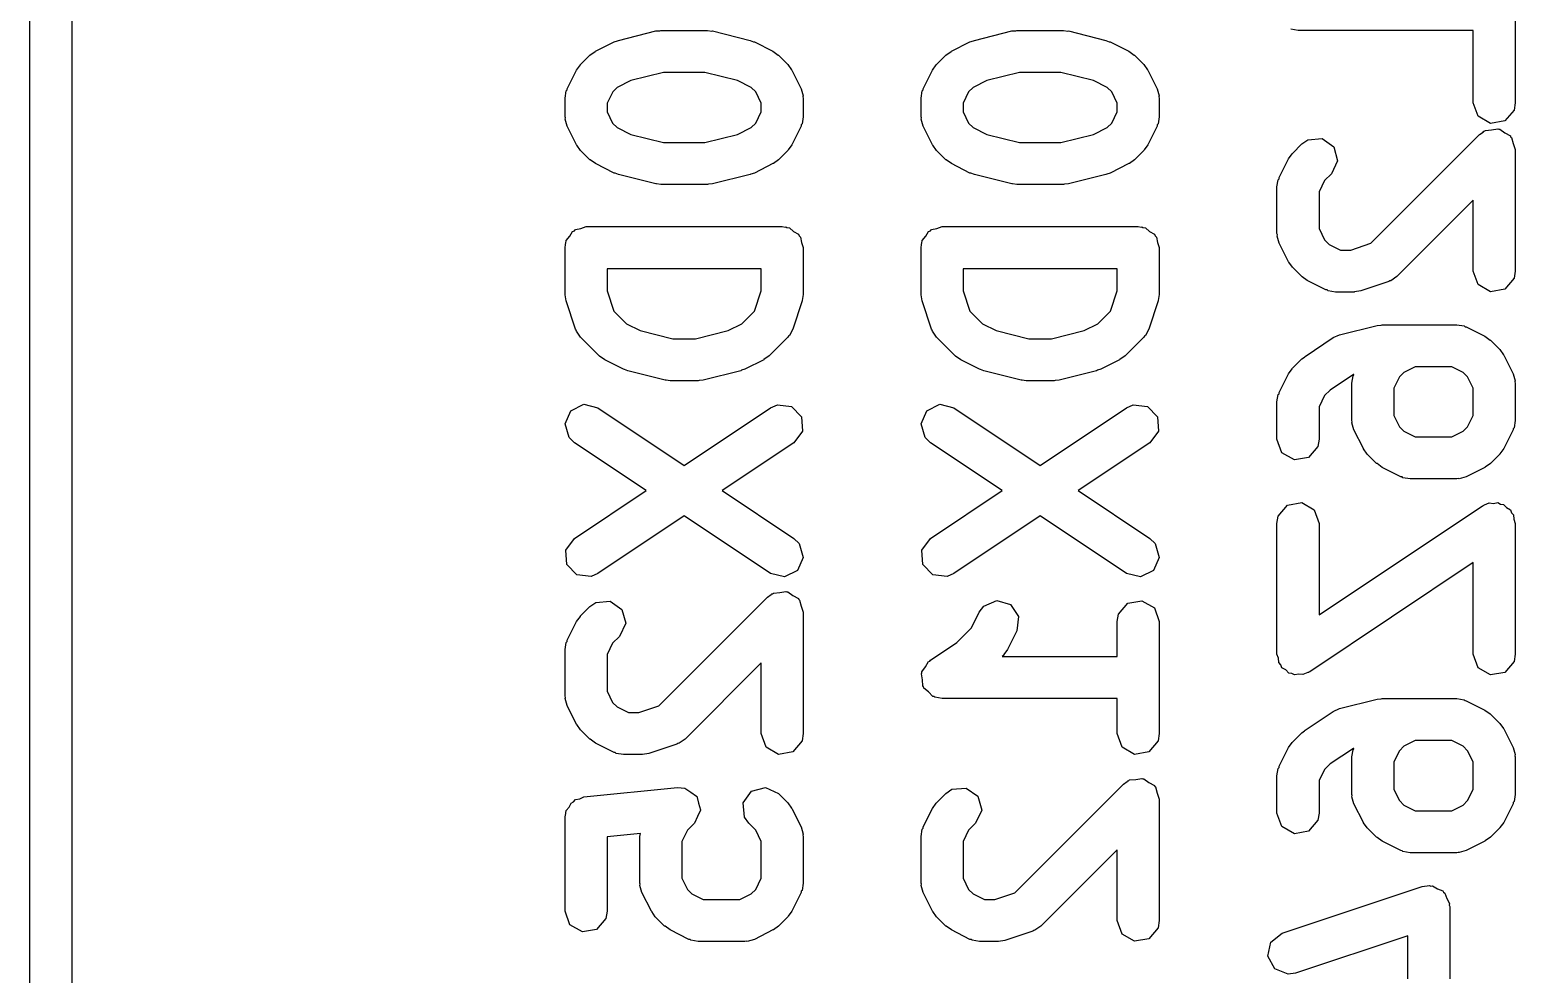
# Model space of a CAD drawing. Extents: x -3.2 to 0.34, y -1.61 to 1.
# Drawn here: x -2.6577 to -2.449, y 0.0274 to 0.1601 of the extents above; entities that cross this region are included whole.
import ezdxf

# ---------------------------------------------------------------- set-up
doc = ezdxf.new("R2010")
doc.units = 0
doc.header["$MEASUREMENT"] = 0
doc.layers.add('BLACK', color=7, linetype='CONTINUOUS')

msp = doc.modelspace()

# ---------------------------------------------------------------- linework, layer by layer
at = {"layer": 'BLACK', "linetype": 'CONTINUOUS'}
for p, q in [((-2.65768, -0.1), (-2.65768, 0.25)), ((-2.65177, 0.24705), (-2.65177, -0.09705)), ((-2.44902, 0.16293), (-2.44902, 0.1498)), ((-2.575, 0.15857), (-2.56975, 0.15989)), ((-2.56975, 0.15989), (-2.56916, 0.15993)), ((-2.56916, 0.15993), (-2.56904, 0.15997)), ((-2.56904, 0.15997), (-2.56247, 0.15997)), ((-2.56247, 0.15997), (-2.56189, 0.15987)), ((-2.56189, 0.15987), (-2.56176, 0.15989)), ((-2.56176, 0.15989), (-2.55651, 0.15857)), ((-2.525, 0.15857), (-2.51975, 0.15989)), ((-2.51975, 0.15989), (-2.51916, 0.15993)), ((-2.51916, 0.15993), (-2.51904, 0.15997)), ((-2.51904, 0.15997), (-2.51247, 0.15997)), ((-2.51247, 0.15997), (-2.51189, 0.15987)), ((-2.51189, 0.15987), (-2.51176, 0.15989)), ((-2.51176, 0.15989), (-2.50651, 0.15857)), ((-2.47953, 0.15997), (-2.48054, 0.16015)), ((-2.45493, 0.15997), (-2.47953, 0.15997)), ((-2.45493, 0.1498), (-2.45493, 0.15997)), ((-2.579, 0.15648), (-2.57827, 0.15699)), ((-2.57827, 0.15699), (-2.57823, 0.15704)), ((-2.57823, 0.15704), (-2.57561, 0.15835)), ((-2.57561, 0.15835), (-2.57512, 0.15849)), ((-2.57512, 0.15849), (-2.575, 0.15857)), ((-2.55651, 0.15857), (-2.55604, 0.15837)), ((-2.55604, 0.15837), (-2.5559, 0.15835)), ((-2.5559, 0.15835), (-2.55328, 0.15704)), ((-2.55328, 0.15704), (-2.55257, 0.15651)), ((-2.55257, 0.15651), (-2.55251, 0.15648)), ((-2.529, 0.15648), (-2.52827, 0.15699)), ((-2.52827, 0.15699), (-2.52823, 0.15704)), ((-2.52823, 0.15704), (-2.52561, 0.15835)), ((-2.52561, 0.15835), (-2.52512, 0.15849)), ((-2.52512, 0.15849), (-2.525, 0.15857)), ((-2.50651, 0.15857), (-2.50604, 0.15837)), ((-2.50604, 0.15837), (-2.5059, 0.15835)), ((-2.5059, 0.15835), (-2.50328, 0.15704)), ((-2.50328, 0.15704), (-2.50257, 0.15651)), ((-2.50257, 0.15651), (-2.50251, 0.15648)), ((-2.58086, 0.1544), (-2.58034, 0.15511)), ((-2.58034, 0.15511), (-2.58031, 0.15517)), ((-2.58031, 0.15517), (-2.579, 0.15648)), ((-2.55251, 0.15648), (-2.5512, 0.15517)), ((-2.5512, 0.15517), (-2.55069, 0.15445)), ((-2.55069, 0.15445), (-2.55065, 0.1544)), ((-2.53086, 0.1544), (-2.53034, 0.15511)), ((-2.53034, 0.15511), (-2.53031, 0.15517)), ((-2.53031, 0.15517), (-2.529, 0.15648)), ((-2.50251, 0.15648), (-2.5012, 0.15517)), ((-2.5012, 0.15517), (-2.50069, 0.15445)), ((-2.50069, 0.15445), (-2.50065, 0.1544)), ((-2.58218, 0.15178), (-2.58086, 0.1544)), ((-2.57325, 0.15292), (-2.57516, 0.15197)), ((-2.56867, 0.15407), (-2.57325, 0.15292)), ((-2.56284, 0.15407), (-2.56867, 0.15407)), ((-2.55825, 0.15292), (-2.56284, 0.15407)), ((-2.55635, 0.15197), (-2.55825, 0.15292)), ((-2.55065, 0.1544), (-2.54933, 0.15178)), ((-2.53218, 0.15178), (-2.53086, 0.1544)), ((-2.52325, 0.15292), (-2.52516, 0.15197)), ((-2.51867, 0.15407), (-2.52325, 0.15292)), ((-2.51284, 0.15407), (-2.51867, 0.15407)), ((-2.50825, 0.15292), (-2.51284, 0.15407)), ((-2.50635, 0.15197), (-2.50825, 0.15292)), ((-2.50065, 0.1544), (-2.49933, 0.15178)), ((-2.58249, 0.15046), (-2.58231, 0.15147)), ((-2.58249, 0.14783), (-2.58249, 0.15046)), ((-2.58231, 0.15147), (-2.5822, 0.1516)), ((-2.5822, 0.1516), (-2.58218, 0.15178)), ((-2.57579, 0.15133), (-2.57658, 0.14976)), ((-2.57516, 0.15197), (-2.57579, 0.15133)), ((-2.55571, 0.15133), (-2.55635, 0.15197)), ((-2.55493, 0.14976), (-2.55571, 0.15133)), ((-2.54933, 0.15178), (-2.54904, 0.1508)), ((-2.54904, 0.1508), (-2.54908, 0.15063)), ((-2.54908, 0.15063), (-2.54902, 0.15046)), ((-2.54902, 0.15046), (-2.54902, 0.14783)), ((-2.53249, 0.15046), (-2.53231, 0.15147)), ((-2.53249, 0.14783), (-2.53249, 0.15046)), ((-2.53231, 0.15147), (-2.5322, 0.1516)), ((-2.5322, 0.1516), (-2.53218, 0.15178)), ((-2.5258, 0.15133), (-2.52658, 0.14976)), ((-2.52516, 0.15197), (-2.5258, 0.15133)), ((-2.50571, 0.15133), (-2.50635, 0.15197)), ((-2.50493, 0.14976), (-2.50571, 0.15133)), ((-2.49933, 0.15178), (-2.49904, 0.1508)), ((-2.49904, 0.1508), (-2.49908, 0.15063)), ((-2.49908, 0.15063), (-2.49902, 0.15046)), ((-2.49902, 0.15046), (-2.49902, 0.14783)), ((-2.57658, 0.14976), (-2.57658, 0.14853)), ((-2.57658, 0.14853), (-2.5758, 0.14696)), ((-2.55571, 0.14696), (-2.55493, 0.14853)), ((-2.55493, 0.14853), (-2.55493, 0.14976)), ((-2.52658, 0.14976), (-2.52658, 0.14853)), ((-2.52658, 0.14853), (-2.5258, 0.14696)), ((-2.50571, 0.14696), (-2.50493, 0.14853)), ((-2.50493, 0.14853), (-2.50493, 0.14976)), ((-2.45424, 0.14791), (-2.45493, 0.1498)), ((-2.4492, 0.14879), (-2.4505, 0.14725)), ((-2.44902, 0.1498), (-2.4492, 0.14879)), ((-2.58243, 0.14767), (-2.58249, 0.14783)), ((-2.58247, 0.1475), (-2.58243, 0.14767)), ((-2.58218, 0.14651), (-2.58247, 0.1475)), ((-2.58086, 0.14389), (-2.58218, 0.14651)), ((-2.5758, 0.14696), (-2.57516, 0.14632)), ((-2.57516, 0.14632), (-2.57325, 0.14537)), ((-2.55825, 0.14537), (-2.55635, 0.14632)), ((-2.55635, 0.14632), (-2.55571, 0.14696)), ((-2.54933, 0.14651), (-2.55065, 0.14389)), ((-2.54931, 0.14669), (-2.54933, 0.14651)), ((-2.5492, 0.14683), (-2.54931, 0.14669)), ((-2.54902, 0.14783), (-2.5492, 0.14683)), ((-2.53243, 0.14767), (-2.53249, 0.14783)), ((-2.53247, 0.1475), (-2.53243, 0.14767)), ((-2.53218, 0.14651), (-2.53247, 0.1475)), ((-2.53086, 0.14389), (-2.53218, 0.14651)), ((-2.5258, 0.14696), (-2.52516, 0.14632)), ((-2.52516, 0.14632), (-2.52325, 0.14537)), ((-2.50825, 0.14537), (-2.50635, 0.14632)), ((-2.50635, 0.14632), (-2.50571, 0.14696)), ((-2.49933, 0.14651), (-2.50065, 0.14389)), ((-2.49931, 0.14669), (-2.49933, 0.14651)), ((-2.4992, 0.14683), (-2.49931, 0.14669)), ((-2.49902, 0.14783), (-2.4992, 0.14683)), ((-2.45249, 0.14689), (-2.45424, 0.14791)), ((-2.4505, 0.14725), (-2.45249, 0.14689)), ((-2.45234, 0.146), (-2.45146, 0.14615)), ((-2.45146, 0.14615), (-2.45135, 0.14608)), ((-2.45135, 0.14608), (-2.45121, 0.14609)), ((-2.45121, 0.14609), (-2.45048, 0.14558)), ((-2.57325, 0.14537), (-2.56867, 0.14423)), ((-2.56867, 0.14423), (-2.56284, 0.14423)), ((-2.56284, 0.14423), (-2.55825, 0.14537)), ((-2.52325, 0.14537), (-2.51867, 0.14423)), ((-2.51867, 0.14423), (-2.51284, 0.14423)), ((-2.51284, 0.14423), (-2.50825, 0.14537)), ((-2.48031, 0.1427), (-2.479, 0.14402)), ((-2.479, 0.14402), (-2.47816, 0.14461)), ((-2.47816, 0.14461), (-2.47615, 0.14478)), ((-2.47615, 0.14478), (-2.47449, 0.14362)), ((-2.46932, 0.13007), (-2.45406, 0.14533)), ((-2.45406, 0.14533), (-2.45353, 0.1457)), ((-2.45353, 0.1457), (-2.45345, 0.1458)), ((-2.45345, 0.1458), (-2.45337, 0.14581)), ((-2.45337, 0.14581), (-2.45322, 0.14592)), ((-2.45322, 0.14592), (-2.45234, 0.146)), ((-2.45048, 0.14558), (-2.44971, 0.14514)), ((-2.44971, 0.14514), (-2.44967, 0.14501)), ((-2.44967, 0.14501), (-2.44956, 0.14494)), ((-2.44956, 0.14494), (-2.44933, 0.14408)), ((-2.44933, 0.14408), (-2.44902, 0.14324)), ((-2.58082, 0.14385), (-2.58086, 0.14389)), ((-2.58031, 0.14312), (-2.58082, 0.14385)), ((-2.579, 0.14181), (-2.58031, 0.14312)), ((-2.5512, 0.14312), (-2.55251, 0.14181)), ((-2.55117, 0.14318), (-2.5512, 0.14312)), ((-2.55065, 0.14389), (-2.55117, 0.14318)), ((-2.53082, 0.14385), (-2.53086, 0.14389)), ((-2.53031, 0.14312), (-2.53082, 0.14385)), ((-2.529, 0.14181), (-2.53031, 0.14312)), ((-2.5012, 0.14312), (-2.50251, 0.14181)), ((-2.50117, 0.14318), (-2.5012, 0.14312)), ((-2.50065, 0.14389), (-2.50117, 0.14318)), ((-2.48218, 0.13931), (-2.48086, 0.14194)), ((-2.48086, 0.14194), (-2.48034, 0.14265)), ((-2.48034, 0.14265), (-2.48031, 0.1427)), ((-2.47449, 0.14362), (-2.47397, 0.14167)), ((-2.44902, 0.14324), (-2.44902, 0.12618)), ((-2.57894, 0.14178), (-2.579, 0.14181)), ((-2.57823, 0.14126), (-2.57894, 0.14178)), ((-2.57561, 0.13994), (-2.57823, 0.14126)), ((-2.57547, 0.13993), (-2.57561, 0.13994)), ((-2.575, 0.13972), (-2.57547, 0.13993)), ((-2.5559, 0.13994), (-2.55639, 0.1398)), ((-2.55328, 0.14126), (-2.5559, 0.13994)), ((-2.55323, 0.1413), (-2.55328, 0.14126)), ((-2.55251, 0.14181), (-2.55323, 0.1413)), ((-2.52894, 0.14178), (-2.529, 0.14181)), ((-2.52823, 0.14126), (-2.52894, 0.14178)), ((-2.52561, 0.13994), (-2.52823, 0.14126)), ((-2.52547, 0.13993), (-2.52561, 0.13994)), ((-2.525, 0.13972), (-2.52547, 0.13993)), ((-2.5059, 0.13994), (-2.50639, 0.1398)), ((-2.50328, 0.14126), (-2.5059, 0.13994)), ((-2.50323, 0.1413), (-2.50328, 0.14126)), ((-2.50251, 0.14181), (-2.50323, 0.1413)), ((-2.47482, 0.13984), (-2.4758, 0.13887)), ((-2.47397, 0.14167), (-2.47482, 0.13984)), ((-2.56975, 0.13841), (-2.575, 0.13972)), ((-2.56962, 0.13842), (-2.56975, 0.13841)), ((-2.56904, 0.13832), (-2.56962, 0.13842)), ((-2.56247, 0.13832), (-2.56904, 0.13832)), ((-2.56235, 0.13837), (-2.56247, 0.13832)), ((-2.56176, 0.13841), (-2.56235, 0.13837)), ((-2.55651, 0.13972), (-2.56176, 0.13841)), ((-2.55639, 0.1398), (-2.55651, 0.13972)), ((-2.51975, 0.13841), (-2.525, 0.13972)), ((-2.51962, 0.13842), (-2.51975, 0.13841)), ((-2.51904, 0.13832), (-2.51962, 0.13842)), ((-2.51247, 0.13832), (-2.51904, 0.13832)), ((-2.51235, 0.13837), (-2.51247, 0.13832)), ((-2.51176, 0.13841), (-2.51235, 0.13837)), ((-2.50651, 0.13972), (-2.51176, 0.13841)), ((-2.50639, 0.1398), (-2.50651, 0.13972)), ((-2.48249, 0.13799), (-2.48231, 0.139)), ((-2.48249, 0.13143), (-2.48249, 0.13799)), ((-2.48231, 0.139), (-2.4822, 0.13914)), ((-2.4822, 0.13914), (-2.48218, 0.13931)), ((-2.4758, 0.13887), (-2.47658, 0.1373)), ((-2.47658, 0.1373), (-2.47658, 0.13213)), ((-2.45493, 0.13611), (-2.46564, 0.12541)), ((-2.45493, 0.12618), (-2.45493, 0.13611)), ((-2.58182, 0.13106), (-2.58143, 0.13172)), ((-2.58143, 0.13172), (-2.58118, 0.13181)), ((-2.58118, 0.13181), (-2.58101, 0.13202)), ((-2.58101, 0.13202), (-2.58025, 0.13215)), ((-2.58025, 0.13215), (-2.57953, 0.13242)), ((-2.57953, 0.13242), (-2.55198, 0.13242)), ((-2.55198, 0.13242), (-2.55159, 0.13235)), ((-2.55159, 0.13235), (-2.55146, 0.13237)), ((-2.55146, 0.13237), (-2.55135, 0.1323)), ((-2.55135, 0.1323), (-2.55097, 0.13224)), ((-2.55097, 0.13224), (-2.55038, 0.13174)), ((-2.55038, 0.13174), (-2.54971, 0.13136)), ((-2.53182, 0.13106), (-2.53143, 0.13172)), ((-2.53143, 0.13172), (-2.53118, 0.13181)), ((-2.53118, 0.13181), (-2.53101, 0.13202)), ((-2.53101, 0.13202), (-2.53025, 0.13215)), ((-2.53025, 0.13215), (-2.52953, 0.13242)), ((-2.52953, 0.13242), (-2.50198, 0.13242)), ((-2.50198, 0.13242), (-2.50159, 0.13235)), ((-2.50159, 0.13235), (-2.50146, 0.13237)), ((-2.50146, 0.13237), (-2.50135, 0.1323)), ((-2.50135, 0.1323), (-2.50097, 0.13224)), ((-2.50097, 0.13224), (-2.50038, 0.13174)), ((-2.50038, 0.13174), (-2.49971, 0.13136)), ((-2.47658, 0.13213), (-2.4758, 0.13056)), ((-2.58249, 0.12946), (-2.58242, 0.12984)), ((-2.58249, 0.1229), (-2.58249, 0.12946)), ((-2.58244, 0.12998), (-2.58238, 0.13009)), ((-2.58242, 0.12984), (-2.58244, 0.12998)), ((-2.58238, 0.13009), (-2.58231, 0.13047)), ((-2.58231, 0.13047), (-2.58182, 0.13106)), ((-2.54971, 0.13136), (-2.54962, 0.13111)), ((-2.54962, 0.13111), (-2.54942, 0.13094)), ((-2.54942, 0.13094), (-2.54928, 0.13018)), ((-2.54928, 0.13018), (-2.54902, 0.12946)), ((-2.54902, 0.12946), (-2.54902, 0.1229)), ((-2.53249, 0.12946), (-2.53242, 0.12984)), ((-2.53249, 0.1229), (-2.53249, 0.12946)), ((-2.53244, 0.12998), (-2.53238, 0.13009)), ((-2.53242, 0.12984), (-2.53244, 0.12998)), ((-2.53238, 0.13009), (-2.53231, 0.13047)), ((-2.53231, 0.13047), (-2.53182, 0.13106)), ((-2.49971, 0.13136), (-2.49962, 0.13111)), ((-2.49962, 0.13111), (-2.49942, 0.13094)), ((-2.49942, 0.13094), (-2.49928, 0.13018)), ((-2.49928, 0.13018), (-2.49902, 0.12946)), ((-2.49902, 0.12946), (-2.49902, 0.1229)), ((-2.48243, 0.13126), (-2.48249, 0.13143)), ((-2.48247, 0.13109), (-2.48243, 0.13126)), ((-2.48218, 0.13011), (-2.48247, 0.13109)), ((-2.48086, 0.12748), (-2.48218, 0.13011)), ((-2.4758, 0.13056), (-2.47516, 0.12992)), ((-2.47516, 0.12992), (-2.47359, 0.12913)), ((-2.47214, 0.12913), (-2.46932, 0.13007)), ((-2.48082, 0.12744), (-2.48086, 0.12748)), ((-2.48031, 0.12672), (-2.48082, 0.12744)), ((-2.47359, 0.12913), (-2.47214, 0.12913)), ((-2.55493, 0.12651), (-2.57658, 0.12651)), ((-2.57658, 0.12651), (-2.57658, 0.12338)), ((-2.55493, 0.12338), (-2.55493, 0.12651)), ((-2.50493, 0.12651), (-2.52658, 0.12651)), ((-2.52658, 0.12651), (-2.52658, 0.12338)), ((-2.50493, 0.12338), (-2.50493, 0.12651)), ((-2.479, 0.12541), (-2.48031, 0.12672)), ((-2.47894, 0.12538), (-2.479, 0.12541)), ((-2.47823, 0.12485), (-2.47894, 0.12538)), ((-2.46564, 0.12541), (-2.46648, 0.12482)), ((-2.45424, 0.12428), (-2.45493, 0.12618)), ((-2.44902, 0.12618), (-2.4492, 0.12517)), ((-2.57658, 0.12338), (-2.57564, 0.12056)), ((-2.55587, 0.12056), (-2.55493, 0.12338)), ((-2.52658, 0.12338), (-2.52564, 0.12056)), ((-2.50587, 0.12056), (-2.50493, 0.12338)), ((-2.47561, 0.12354), (-2.47823, 0.12485)), ((-2.47543, 0.12352), (-2.47561, 0.12354)), ((-2.47529, 0.12341), (-2.47543, 0.12352)), ((-2.47428, 0.12323), (-2.47529, 0.12341)), ((-2.47166, 0.12323), (-2.47428, 0.12323)), ((-2.4716, 0.12325), (-2.47166, 0.12323)), ((-2.47073, 0.12338), (-2.4716, 0.12325)), ((-2.46679, 0.12469), (-2.47073, 0.12338)), ((-2.46665, 0.1248), (-2.46679, 0.12469)), ((-2.46648, 0.12482), (-2.46665, 0.1248)), ((-2.45249, 0.12327), (-2.45424, 0.12428)), ((-2.4505, 0.12362), (-2.45249, 0.12327)), ((-2.4492, 0.12517), (-2.4505, 0.12362)), ((-2.58246, 0.12284), (-2.58249, 0.1229)), ((-2.58234, 0.12197), (-2.58246, 0.12284)), ((-2.58102, 0.11803), (-2.58234, 0.12197)), ((-2.54917, 0.12197), (-2.55049, 0.11803)), ((-2.54902, 0.1229), (-2.54918, 0.12203)), ((-2.54918, 0.12203), (-2.54917, 0.12197)), ((-2.53246, 0.12284), (-2.53249, 0.1229)), ((-2.53234, 0.12197), (-2.53246, 0.12284)), ((-2.53102, 0.11803), (-2.53234, 0.12197)), ((-2.49917, 0.12197), (-2.50049, 0.11803)), ((-2.49902, 0.1229), (-2.49918, 0.12203)), ((-2.49918, 0.12203), (-2.49917, 0.12197)), ((-2.57564, 0.12056), (-2.57385, 0.11876)), ((-2.55766, 0.11876), (-2.55587, 0.12056)), ((-2.52564, 0.12056), (-2.52385, 0.11876)), ((-2.50766, 0.11876), (-2.50587, 0.12056)), ((-2.58091, 0.11789), (-2.58102, 0.11803)), ((-2.5809, 0.11772), (-2.58091, 0.11789)), ((-2.58031, 0.11688), (-2.5809, 0.11772)), ((-2.57768, 0.11425), (-2.58031, 0.11688)), ((-2.57385, 0.11876), (-2.57194, 0.11781)), ((-2.57194, 0.11781), (-2.56736, 0.11667)), ((-2.56415, 0.11667), (-2.55957, 0.11781)), ((-2.55957, 0.11781), (-2.55766, 0.11876)), ((-2.5512, 0.11688), (-2.55382, 0.11425)), ((-2.55112, 0.11704), (-2.5512, 0.11688)), ((-2.55097, 0.11713), (-2.55112, 0.11704)), ((-2.55049, 0.11803), (-2.55097, 0.11713)), ((-2.53091, 0.11789), (-2.53102, 0.11803)), ((-2.5309, 0.11772), (-2.53091, 0.11789)), ((-2.53031, 0.11688), (-2.5309, 0.11772)), ((-2.52768, 0.11425), (-2.53031, 0.11688)), ((-2.52385, 0.11876), (-2.52194, 0.11781)), ((-2.52194, 0.11781), (-2.51736, 0.11667)), ((-2.51415, 0.11667), (-2.50957, 0.11781)), ((-2.50957, 0.11781), (-2.50766, 0.11876)), ((-2.5012, 0.11688), (-2.50382, 0.11425)), ((-2.50112, 0.11704), (-2.5012, 0.11688)), ((-2.50097, 0.11713), (-2.50112, 0.11704)), ((-2.50049, 0.11803), (-2.50097, 0.11713)), ((-2.47461, 0.11683), (-2.4737, 0.11722)), ((-2.4737, 0.11722), (-2.47369, 0.11724)), ((-2.47369, 0.11724), (-2.46844, 0.11855)), ((-2.46844, 0.11855), (-2.46785, 0.11859)), ((-2.46785, 0.11859), (-2.46772, 0.11864)), ((-2.46772, 0.11864), (-2.45722, 0.11864)), ((-2.45722, 0.11864), (-2.45621, 0.11846)), ((-2.45621, 0.11846), (-2.45608, 0.11834)), ((-2.45608, 0.11834), (-2.4559, 0.11832)), ((-2.4559, 0.11832), (-2.45328, 0.11701)), ((-2.45328, 0.11701), (-2.45257, 0.11649)), ((-2.56736, 0.11667), (-2.56415, 0.11667)), ((-2.51736, 0.11667), (-2.51415, 0.11667)), ((-2.47855, 0.1142), (-2.47461, 0.11683)), ((-2.45257, 0.11649), (-2.45251, 0.11646)), ((-2.45251, 0.11646), (-2.4512, 0.11515)), ((-2.4512, 0.11515), (-2.45069, 0.11442)), ((-2.57763, 0.11422), (-2.57768, 0.11425)), ((-2.57692, 0.1137), (-2.57763, 0.11422)), ((-2.57429, 0.11238), (-2.57692, 0.1137)), ((-2.55459, 0.1137), (-2.55722, 0.11238)), ((-2.55455, 0.11374), (-2.55459, 0.1137)), ((-2.55382, 0.11425), (-2.55455, 0.11374)), ((-2.52763, 0.11422), (-2.52768, 0.11425)), ((-2.52692, 0.1137), (-2.52763, 0.11422)), ((-2.52429, 0.11238), (-2.52692, 0.1137)), ((-2.50459, 0.1137), (-2.50722, 0.11238)), ((-2.50455, 0.11374), (-2.50459, 0.1137)), ((-2.50382, 0.11425), (-2.50455, 0.11374)), ((-2.48031, 0.11252), (-2.479, 0.11383)), ((-2.479, 0.11383), (-2.47863, 0.11409)), ((-2.47863, 0.11409), (-2.47855, 0.1142)), ((-2.46309, 0.11273), (-2.46466, 0.11194)), ((-2.45792, 0.11273), (-2.46309, 0.11273)), ((-2.45635, 0.11194), (-2.45792, 0.11273)), ((-2.45069, 0.11442), (-2.45065, 0.11438)), ((-2.45065, 0.11438), (-2.44933, 0.11175)), ((-2.57415, 0.11237), (-2.57429, 0.11238)), ((-2.57369, 0.11216), (-2.57415, 0.11237)), ((-2.56844, 0.11085), (-2.57369, 0.11216)), ((-2.5683, 0.11086), (-2.56844, 0.11085)), ((-2.56772, 0.11076), (-2.5683, 0.11086)), ((-2.56379, 0.11076), (-2.56772, 0.11076)), ((-2.56366, 0.11081), (-2.56379, 0.11076)), ((-2.56307, 0.11085), (-2.56366, 0.11081)), ((-2.55782, 0.11216), (-2.56307, 0.11085)), ((-2.5577, 0.11224), (-2.55782, 0.11216)), ((-2.55722, 0.11238), (-2.5577, 0.11224)), ((-2.52415, 0.11237), (-2.52429, 0.11238)), ((-2.52369, 0.11216), (-2.52415, 0.11237)), ((-2.51844, 0.11085), (-2.52369, 0.11216)), ((-2.5183, 0.11086), (-2.51844, 0.11085)), ((-2.51772, 0.11076), (-2.5183, 0.11086)), ((-2.51379, 0.11076), (-2.51772, 0.11076)), ((-2.51366, 0.11081), (-2.51379, 0.11076)), ((-2.51307, 0.11085), (-2.51366, 0.11081)), ((-2.50782, 0.11216), (-2.51307, 0.11085)), ((-2.5077, 0.11224), (-2.50782, 0.11216)), ((-2.50722, 0.11238), (-2.5077, 0.11224)), ((-2.48218, 0.10913), (-2.48086, 0.11175)), ((-2.48086, 0.11175), (-2.48034, 0.11246)), ((-2.48034, 0.11246), (-2.48031, 0.11252)), ((-2.47176, 0.11163), (-2.47503, 0.10945)), ((-2.47199, 0.11043), (-2.47181, 0.11144)), ((-2.47181, 0.11144), (-2.4717, 0.11158)), ((-2.47169, 0.11165), (-2.47176, 0.11163)), ((-2.4717, 0.11158), (-2.47169, 0.11165)), ((-2.4653, 0.11131), (-2.46608, 0.10974)), ((-2.46466, 0.11194), (-2.4653, 0.11131)), ((-2.45571, 0.11131), (-2.45635, 0.11194)), ((-2.45493, 0.10974), (-2.45571, 0.11131)), ((-2.44933, 0.11175), (-2.44904, 0.11077)), ((-2.44904, 0.11077), (-2.44908, 0.1106)), ((-2.44908, 0.1106), (-2.44902, 0.11043)), ((-2.48249, 0.10781), (-2.48231, 0.10882)), ((-2.48231, 0.10882), (-2.4822, 0.10895)), ((-2.4822, 0.10895), (-2.48218, 0.10913)), ((-2.4758, 0.10868), (-2.47658, 0.10711)), ((-2.47503, 0.10945), (-2.4758, 0.10868)), ((-2.47199, 0.10518), (-2.47199, 0.11043)), ((-2.46608, 0.10974), (-2.46608, 0.10588)), ((-2.45493, 0.10588), (-2.45493, 0.10974)), ((-2.44902, 0.11043), (-2.44902, 0.10518)), ((-2.58248, 0.10472), (-2.58167, 0.10657)), ((-2.58167, 0.10657), (-2.57986, 0.10746)), ((-2.57986, 0.10746), (-2.5779, 0.10698)), ((-2.5779, 0.10698), (-2.56575, 0.09889)), ((-2.56575, 0.09889), (-2.55361, 0.10698)), ((-2.55361, 0.10698), (-2.55267, 0.1074)), ((-2.55267, 0.1074), (-2.55067, 0.10717)), ((-2.55067, 0.10717), (-2.54927, 0.10571)), ((-2.53248, 0.10472), (-2.53167, 0.10657)), ((-2.53167, 0.10657), (-2.52986, 0.10746)), ((-2.52986, 0.10746), (-2.5279, 0.10698)), ((-2.5279, 0.10698), (-2.51575, 0.09889)), ((-2.51575, 0.09889), (-2.50361, 0.10698)), ((-2.50361, 0.10698), (-2.50267, 0.1074)), ((-2.50267, 0.1074), (-2.50067, 0.10717)), ((-2.50067, 0.10717), (-2.49927, 0.10571)), ((-2.48249, 0.10256), (-2.48249, 0.10781)), ((-2.47658, 0.10711), (-2.47658, 0.10256)), ((-2.58191, 0.10278), (-2.58248, 0.10472)), ((-2.54927, 0.10571), (-2.54914, 0.1037)), ((-2.53191, 0.10278), (-2.53248, 0.10472)), ((-2.49927, 0.10571), (-2.49914, 0.1037)), ((-2.47193, 0.10502), (-2.47199, 0.10518)), ((-2.47197, 0.10485), (-2.47193, 0.10502)), ((-2.47168, 0.10386), (-2.47197, 0.10485)), ((-2.46608, 0.10588), (-2.4653, 0.10431)), ((-2.45571, 0.10431), (-2.45493, 0.10588)), ((-2.44902, 0.10518), (-2.4492, 0.10417)), ((-2.58117, 0.10207), (-2.58191, 0.10278)), ((-2.54914, 0.1037), (-2.55034, 0.10207)), ((-2.53117, 0.10207), (-2.53191, 0.10278)), ((-2.49914, 0.1037), (-2.50034, 0.10207)), ((-2.4818, 0.10066), (-2.48249, 0.10256)), ((-2.47658, 0.10256), (-2.47676, 0.10155)), ((-2.47036, 0.10124), (-2.47168, 0.10386)), ((-2.4653, 0.10431), (-2.46466, 0.10367)), ((-2.46466, 0.10367), (-2.46309, 0.10289)), ((-2.46309, 0.10289), (-2.45792, 0.10289)), ((-2.45792, 0.10289), (-2.45635, 0.10367)), ((-2.45635, 0.10367), (-2.45571, 0.10431)), ((-2.44933, 0.10386), (-2.45065, 0.10124)), ((-2.44931, 0.10404), (-2.44933, 0.10386)), ((-2.4492, 0.10417), (-2.44931, 0.10404)), ((-2.57108, 0.09534), (-2.58117, 0.10207)), ((-2.55034, 0.10207), (-2.56043, 0.09534)), ((-2.52108, 0.09534), (-2.53117, 0.10207)), ((-2.50034, 0.10207), (-2.51043, 0.09534)), ((-2.48005, 0.09965), (-2.4818, 0.10066)), ((-2.47676, 0.10155), (-2.47806, 0.1)), ((-2.47032, 0.10119), (-2.47036, 0.10124)), ((-2.46981, 0.10047), (-2.47032, 0.10119)), ((-2.4685, 0.09916), (-2.46981, 0.10047)), ((-2.4512, 0.10047), (-2.45251, 0.09916)), ((-2.45117, 0.10053), (-2.4512, 0.10047)), ((-2.45065, 0.10124), (-2.45117, 0.10053)), ((-2.47806, 0.1), (-2.48005, 0.09965)), ((-2.46844, 0.09913), (-2.4685, 0.09916)), ((-2.46773, 0.09861), (-2.46844, 0.09913)), ((-2.46511, 0.09729), (-2.46773, 0.09861)), ((-2.45328, 0.09861), (-2.4559, 0.09729)), ((-2.45323, 0.09865), (-2.45328, 0.09861)), ((-2.45251, 0.09916), (-2.45323, 0.09865)), ((-2.46493, 0.09727), (-2.46511, 0.09729)), ((-2.4648, 0.09716), (-2.46493, 0.09727)), ((-2.46379, 0.09698), (-2.4648, 0.09716)), ((-2.45722, 0.09698), (-2.46379, 0.09698)), ((-2.45706, 0.09704), (-2.45722, 0.09698)), ((-2.45689, 0.097), (-2.45706, 0.09704)), ((-2.4559, 0.09729), (-2.45689, 0.097)), ((-2.58117, 0.08861), (-2.57108, 0.09534)), ((-2.56043, 0.09534), (-2.55034, 0.08861)), ((-2.53117, 0.08861), (-2.52108, 0.09534)), ((-2.51043, 0.09534), (-2.50034, 0.08861)), ((-2.48231, 0.09176), (-2.48101, 0.09331)), ((-2.48101, 0.09331), (-2.47902, 0.09366)), ((-2.47902, 0.09366), (-2.47727, 0.09265)), ((-2.47727, 0.09265), (-2.47658, 0.09075)), ((-2.47658, 0.07789), (-2.45361, 0.0932)), ((-2.45361, 0.0932), (-2.45349, 0.09326)), ((-2.45349, 0.09326), (-2.45345, 0.09331)), ((-2.45345, 0.09331), (-2.45334, 0.09333)), ((-2.45334, 0.09333), (-2.45267, 0.09362)), ((-2.45267, 0.09362), (-2.45207, 0.09355)), ((-2.45207, 0.09355), (-2.45146, 0.09366)), ((-2.45146, 0.09366), (-2.45109, 0.09344)), ((-2.45109, 0.09344), (-2.45067, 0.09339)), ((-2.45067, 0.09339), (-2.45024, 0.09295)), ((-2.45024, 0.09295), (-2.44971, 0.09265)), ((-2.44971, 0.09265), (-2.44957, 0.09224)), ((-2.44957, 0.09224), (-2.44927, 0.09193)), ((-2.44927, 0.09193), (-2.44923, 0.09132)), ((-2.56575, 0.09179), (-2.5779, 0.0837)), ((-2.55361, 0.0837), (-2.56575, 0.09179)), ((-2.51575, 0.09179), (-2.5279, 0.0837)), ((-2.50361, 0.0837), (-2.51575, 0.09179)), ((-2.48249, 0.09075), (-2.48231, 0.09176)), ((-2.48249, 0.07238), (-2.48249, 0.09075)), ((-2.47658, 0.09075), (-2.47658, 0.07789)), ((-2.44923, 0.09132), (-2.44902, 0.09075)), ((-2.44902, 0.09075), (-2.44902, 0.07238)), ((-2.58237, 0.08698), (-2.58117, 0.08861)), ((-2.55034, 0.08861), (-2.5496, 0.0879)), ((-2.5496, 0.0879), (-2.54903, 0.08596)), ((-2.53237, 0.08698), (-2.53117, 0.08861)), ((-2.50034, 0.08861), (-2.4996, 0.0879)), ((-2.4996, 0.0879), (-2.49903, 0.08596)), ((-2.58224, 0.08497), (-2.58237, 0.08698)), ((-2.54903, 0.08596), (-2.54984, 0.08412)), ((-2.53224, 0.08497), (-2.53237, 0.08698)), ((-2.49903, 0.08596), (-2.49984, 0.08412)), ((-2.58084, 0.08351), (-2.58224, 0.08497)), ((-2.57884, 0.08329), (-2.58084, 0.08351)), ((-2.5779, 0.0837), (-2.57884, 0.08329)), ((-2.55165, 0.08322), (-2.55361, 0.0837)), ((-2.54984, 0.08412), (-2.55165, 0.08322)), ((-2.53084, 0.08351), (-2.53224, 0.08497)), ((-2.52884, 0.08329), (-2.53084, 0.08351)), ((-2.5279, 0.0837), (-2.52884, 0.08329)), ((-2.50165, 0.08322), (-2.50361, 0.0837)), ((-2.49984, 0.08412), (-2.50165, 0.08322)), ((-2.45493, 0.08523), (-2.4779, 0.06992)), ((-2.45493, 0.07238), (-2.45493, 0.08523)), ((-2.579, 0.07906), (-2.57816, 0.07964)), ((-2.57816, 0.07964), (-2.57615, 0.07982)), ((-2.57615, 0.07982), (-2.57449, 0.07866)), ((-2.56932, 0.06511), (-2.55406, 0.08037)), ((-2.55406, 0.08037), (-2.55353, 0.08074)), ((-2.55353, 0.08074), (-2.55345, 0.08084)), ((-2.55345, 0.08084), (-2.55337, 0.08085)), ((-2.55337, 0.08085), (-2.55322, 0.08096)), ((-2.55322, 0.08096), (-2.55234, 0.08103)), ((-2.55234, 0.08103), (-2.55146, 0.08119)), ((-2.55146, 0.08119), (-2.55135, 0.08112)), ((-2.55135, 0.08112), (-2.55121, 0.08113)), ((-2.55121, 0.08113), (-2.55048, 0.08062)), ((-2.55048, 0.08062), (-2.54971, 0.08018)), ((-2.54971, 0.08018), (-2.54967, 0.08005)), ((-2.54967, 0.08005), (-2.54956, 0.07997)), ((-2.54956, 0.07997), (-2.54933, 0.07912)), ((-2.52369, 0.07911), (-2.52184, 0.07992)), ((-2.52184, 0.07992), (-2.5199, 0.07934)), ((-2.5199, 0.07934), (-2.51879, 0.07765)), ((-2.50475, 0.07798), (-2.50345, 0.07953)), ((-2.50345, 0.07953), (-2.50146, 0.07988)), ((-2.50146, 0.07988), (-2.49971, 0.07887)), ((-2.58086, 0.07698), (-2.58034, 0.07769)), ((-2.58034, 0.07769), (-2.58031, 0.07774)), ((-2.58031, 0.07774), (-2.579, 0.07906)), ((-2.57449, 0.07866), (-2.57397, 0.07671)), ((-2.54933, 0.07912), (-2.54902, 0.07828)), ((-2.54902, 0.07828), (-2.54902, 0.06122)), ((-2.5254, 0.07609), (-2.5243, 0.07829)), ((-2.5243, 0.07829), (-2.52369, 0.07911)), ((-2.51879, 0.07765), (-2.51902, 0.07565)), ((-2.50493, 0.07697), (-2.50475, 0.07798)), ((-2.49971, 0.07887), (-2.49902, 0.07697)), ((-2.58218, 0.07435), (-2.58086, 0.07698)), ((-2.57397, 0.07671), (-2.57482, 0.07488)), ((-2.52748, 0.07401), (-2.5254, 0.07609)), ((-2.51902, 0.07565), (-2.52033, 0.07302)), ((-2.50493, 0.07205), (-2.50493, 0.07697)), ((-2.49902, 0.07697), (-2.49902, 0.06122)), ((-2.58249, 0.07303), (-2.58231, 0.07404)), ((-2.58249, 0.06647), (-2.58249, 0.07303)), ((-2.58231, 0.07404), (-2.5822, 0.07418)), ((-2.5822, 0.07418), (-2.58218, 0.07435)), ((-2.5758, 0.07391), (-2.57658, 0.07233)), ((-2.57482, 0.07488), (-2.5758, 0.07391)), ((-2.53117, 0.07155), (-2.52748, 0.07401)), ((-2.57658, 0.07233), (-2.57658, 0.06717)), ((-2.55493, 0.07115), (-2.56564, 0.06044)), ((-2.55493, 0.06122), (-2.55493, 0.07115)), ((-2.53186, 0.07061), (-2.53143, 0.07136)), ((-2.53143, 0.07136), (-2.53127, 0.07141)), ((-2.53127, 0.07141), (-2.53117, 0.07155)), ((-2.52088, 0.07226), (-2.52109, 0.07205)), ((-2.52109, 0.07205), (-2.50493, 0.07205)), ((-2.52086, 0.07231), (-2.52088, 0.07226)), ((-2.52033, 0.07302), (-2.52086, 0.07231)), ((-2.48228, 0.0718), (-2.48249, 0.07238)), ((-2.48224, 0.07119), (-2.48228, 0.0718)), ((-2.48194, 0.07088), (-2.48224, 0.07119)), ((-2.45424, 0.07048), (-2.45493, 0.07238)), ((-2.4492, 0.07137), (-2.4505, 0.06982)), ((-2.44902, 0.07238), (-2.4492, 0.07137)), ((-2.53244, 0.06961), (-2.53236, 0.06975)), ((-2.53229, 0.06876), (-2.53244, 0.06961)), ((-2.53237, 0.06992), (-2.53186, 0.07061)), ((-2.53236, 0.06975), (-2.53237, 0.06992)), ((-2.4818, 0.07048), (-2.48194, 0.07088)), ((-2.48127, 0.07017), (-2.4818, 0.07048)), ((-2.48084, 0.06973), (-2.48127, 0.07017)), ((-2.48042, 0.06968), (-2.48084, 0.06973)), ((-2.48005, 0.06947), (-2.48042, 0.06968)), ((-2.47944, 0.06957), (-2.48005, 0.06947)), ((-2.47884, 0.06951), (-2.47944, 0.06957)), ((-2.47817, 0.0698), (-2.47884, 0.06951)), ((-2.47806, 0.06982), (-2.47817, 0.0698)), ((-2.47802, 0.06986), (-2.47806, 0.06982)), ((-2.4779, 0.06992), (-2.47802, 0.06986)), ((-2.45249, 0.06947), (-2.45424, 0.07048)), ((-2.4505, 0.06982), (-2.45249, 0.06947)), ((-2.57658, 0.06717), (-2.5758, 0.06559)), ((-2.53224, 0.06791), (-2.53229, 0.06876)), ((-2.53212, 0.06779), (-2.53224, 0.06791)), ((-2.53209, 0.06762), (-2.53212, 0.06779)), ((-2.53143, 0.06707), (-2.53209, 0.06762)), ((-2.53084, 0.06645), (-2.53143, 0.06707)), ((-2.58243, 0.0663), (-2.58249, 0.06647)), ((-2.58247, 0.06613), (-2.58243, 0.0663)), ((-2.58218, 0.06515), (-2.58247, 0.06613)), ((-2.58086, 0.06252), (-2.58218, 0.06515)), ((-2.5758, 0.06559), (-2.57516, 0.06496)), ((-2.57516, 0.06496), (-2.57359, 0.06417)), ((-2.57214, 0.06417), (-2.56932, 0.06511)), ((-2.53067, 0.06643), (-2.53084, 0.06645)), ((-2.53054, 0.06632), (-2.53067, 0.06643)), ((-2.52953, 0.06614), (-2.53054, 0.06632)), ((-2.50493, 0.06614), (-2.52953, 0.06614)), ((-2.50493, 0.06122), (-2.50493, 0.06614)), ((-2.47461, 0.06433), (-2.4737, 0.06473)), ((-2.4737, 0.06473), (-2.47369, 0.06474)), ((-2.47369, 0.06474), (-2.46844, 0.06605)), ((-2.46844, 0.06605), (-2.46785, 0.0661)), ((-2.46785, 0.0661), (-2.46772, 0.06614)), ((-2.46772, 0.06614), (-2.45722, 0.06614)), ((-2.45722, 0.06614), (-2.45621, 0.06596)), ((-2.45621, 0.06596), (-2.45608, 0.06585)), ((-2.45608, 0.06585), (-2.4559, 0.06583)), ((-2.4559, 0.06583), (-2.45328, 0.06452)), ((-2.57359, 0.06417), (-2.57214, 0.06417)), ((-2.47855, 0.06171), (-2.47461, 0.06433)), ((-2.45328, 0.06452), (-2.45257, 0.06399)), ((-2.45257, 0.06399), (-2.45251, 0.06396)), ((-2.45251, 0.06396), (-2.4512, 0.06265)), ((-2.4512, 0.06265), (-2.45069, 0.06193)), ((-2.58082, 0.06248), (-2.58086, 0.06252)), ((-2.58031, 0.06176), (-2.58082, 0.06248)), ((-2.579, 0.06044), (-2.58031, 0.06176)), ((-2.55424, 0.05932), (-2.55493, 0.06122)), ((-2.54902, 0.06122), (-2.5492, 0.06021)), ((-2.50424, 0.05932), (-2.50493, 0.06122)), ((-2.49902, 0.06122), (-2.4992, 0.06021)), ((-2.48031, 0.06003), (-2.479, 0.06134)), ((-2.479, 0.06134), (-2.47863, 0.0616)), ((-2.47863, 0.0616), (-2.47855, 0.06171)), ((-2.45069, 0.06193), (-2.45065, 0.06188)), ((-2.45065, 0.06188), (-2.44933, 0.05926)), ((-2.57894, 0.06042), (-2.579, 0.06044)), ((-2.57823, 0.05989), (-2.57894, 0.06042)), ((-2.57561, 0.05858), (-2.57823, 0.05989)), ((-2.57543, 0.05856), (-2.57561, 0.05858)), ((-2.57529, 0.05845), (-2.57543, 0.05856)), ((-2.57428, 0.05827), (-2.57529, 0.05845)), ((-2.56679, 0.05973), (-2.57073, 0.05842)), ((-2.56665, 0.05984), (-2.56679, 0.05973)), ((-2.56648, 0.05986), (-2.56665, 0.05984)), ((-2.56564, 0.06044), (-2.56648, 0.05986)), ((-2.55249, 0.05831), (-2.55424, 0.05932)), ((-2.5505, 0.05866), (-2.55249, 0.05831)), ((-2.5492, 0.06021), (-2.5505, 0.05866)), ((-2.50249, 0.05831), (-2.50424, 0.05932)), ((-2.5005, 0.05866), (-2.50249, 0.05831)), ((-2.4992, 0.06021), (-2.5005, 0.05866)), ((-2.48218, 0.05664), (-2.48086, 0.05926)), ((-2.48086, 0.05926), (-2.48034, 0.05997)), ((-2.48034, 0.05997), (-2.48031, 0.06003)), ((-2.47176, 0.05914), (-2.47503, 0.05696)), ((-2.47199, 0.05794), (-2.47181, 0.05895)), ((-2.47181, 0.05895), (-2.4717, 0.05908)), ((-2.47169, 0.05915), (-2.47176, 0.05914)), ((-2.4717, 0.05908), (-2.47169, 0.05915)), ((-2.4653, 0.05882), (-2.46608, 0.05724)), ((-2.46466, 0.05945), (-2.4653, 0.05882)), ((-2.46309, 0.06024), (-2.46466, 0.05945)), ((-2.45792, 0.06024), (-2.46309, 0.06024)), ((-2.45635, 0.05945), (-2.45792, 0.06024)), ((-2.45571, 0.05882), (-2.45635, 0.05945)), ((-2.45493, 0.05724), (-2.45571, 0.05882)), ((-2.44933, 0.05926), (-2.44904, 0.05828)), ((-2.57166, 0.05827), (-2.57428, 0.05827)), ((-2.5716, 0.05829), (-2.57166, 0.05827)), ((-2.57073, 0.05842), (-2.5716, 0.05829)), ((-2.48231, 0.05632), (-2.4822, 0.05646)), ((-2.4822, 0.05646), (-2.48218, 0.05664)), ((-2.47503, 0.05696), (-2.4758, 0.05619)), ((-2.47199, 0.05269), (-2.47199, 0.05794)), ((-2.46608, 0.05724), (-2.46608, 0.05339)), ((-2.45493, 0.05339), (-2.45493, 0.05724)), ((-2.44904, 0.05828), (-2.44908, 0.05811)), ((-2.44908, 0.05811), (-2.44902, 0.05794)), ((-2.44902, 0.05794), (-2.44902, 0.05269)), ((-2.50406, 0.05412), (-2.50353, 0.05449)), ((-2.50353, 0.05449), (-2.50345, 0.05459)), ((-2.50345, 0.05459), (-2.50337, 0.05461)), ((-2.50337, 0.05461), (-2.50322, 0.05471)), ((-2.50322, 0.05471), (-2.50234, 0.05479)), ((-2.50234, 0.05479), (-2.50146, 0.05494)), ((-2.50146, 0.05494), (-2.50135, 0.05487)), ((-2.50135, 0.05487), (-2.50121, 0.05489)), ((-2.50121, 0.05489), (-2.50048, 0.05438)), ((-2.50048, 0.05438), (-2.49971, 0.05393)), ((-2.48249, 0.05531), (-2.48231, 0.05632)), ((-2.48249, 0.05007), (-2.48249, 0.05531)), ((-2.4758, 0.05619), (-2.47658, 0.05462)), ((-2.47658, 0.05462), (-2.47658, 0.05007)), ((-2.58039, 0.05208), (-2.57983, 0.05235)), ((-2.57983, 0.05235), (-2.5667, 0.05366)), ((-2.5667, 0.05366), (-2.56568, 0.05358)), ((-2.56568, 0.05358), (-2.56567, 0.05357)), ((-2.56567, 0.05357), (-2.56565, 0.05357)), ((-2.56565, 0.05357), (-2.56483, 0.053)), ((-2.56483, 0.053), (-2.56401, 0.05245)), ((-2.56401, 0.05245), (-2.56401, 0.05243)), ((-2.56401, 0.05243), (-2.56399, 0.05242)), ((-2.56399, 0.05242), (-2.56373, 0.05146)), ((-2.55745, 0.05149), (-2.55629, 0.05314)), ((-2.55629, 0.05314), (-2.55434, 0.05366)), ((-2.55434, 0.05366), (-2.55251, 0.05281)), ((-2.55251, 0.05281), (-2.5512, 0.0515)), ((-2.53031, 0.0515), (-2.529, 0.05281)), ((-2.529, 0.05281), (-2.52816, 0.0534)), ((-2.52816, 0.0534), (-2.52615, 0.05357)), ((-2.52615, 0.05357), (-2.52449, 0.05242)), ((-2.52449, 0.05242), (-2.52397, 0.05046)), ((-2.51932, 0.03887), (-2.50406, 0.05412)), ((-2.49971, 0.05393), (-2.49967, 0.05381)), ((-2.49967, 0.05381), (-2.49956, 0.05373)), ((-2.49956, 0.05373), (-2.49933, 0.05287)), ((-2.49933, 0.05287), (-2.49902, 0.05203)), ((-2.47193, 0.05252), (-2.47199, 0.05269)), ((-2.47197, 0.05235), (-2.47193, 0.05252)), ((-2.47168, 0.05137), (-2.47197, 0.05235)), ((-2.46608, 0.05339), (-2.4653, 0.05181)), ((-2.45571, 0.05181), (-2.45493, 0.05339)), ((-2.44902, 0.05269), (-2.4492, 0.05168)), ((-2.58243, 0.04974), (-2.58231, 0.05042)), ((-2.58231, 0.05042), (-2.58191, 0.0509)), ((-2.58191, 0.0509), (-2.58165, 0.05147)), ((-2.58165, 0.05147), (-2.58128, 0.05165)), ((-2.58128, 0.05165), (-2.58101, 0.05197)), ((-2.58101, 0.05197), (-2.58039, 0.05208)), ((-2.56347, 0.05046), (-2.56389, 0.04957)), ((-2.56373, 0.05146), (-2.56347, 0.0505)), ((-2.56347, 0.0505), (-2.56347, 0.05048)), ((-2.56347, 0.05048), (-2.56347, 0.05046)), ((-2.55728, 0.04947), (-2.55745, 0.05149)), ((-2.5512, 0.0515), (-2.55069, 0.05077)), ((-2.55069, 0.05077), (-2.55065, 0.05073)), ((-2.55065, 0.05073), (-2.54933, 0.04811)), ((-2.53218, 0.04811), (-2.53086, 0.05073)), ((-2.53086, 0.05073), (-2.53034, 0.05144)), ((-2.53034, 0.05144), (-2.53031, 0.0515)), ((-2.52397, 0.05046), (-2.52482, 0.04863)), ((-2.49902, 0.05203), (-2.49902, 0.03497)), ((-2.47036, 0.04875), (-2.47168, 0.05137)), ((-2.4653, 0.05181), (-2.46466, 0.05118)), ((-2.46466, 0.05118), (-2.46309, 0.05039)), ((-2.46309, 0.05039), (-2.45792, 0.05039)), ((-2.45792, 0.05039), (-2.45635, 0.05118)), ((-2.45635, 0.05118), (-2.45571, 0.05181)), ((-2.44933, 0.05137), (-2.45065, 0.04875)), ((-2.44931, 0.05155), (-2.44933, 0.05137)), ((-2.4492, 0.05168), (-2.44931, 0.05155)), ((-2.58249, 0.04941), (-2.58246, 0.04956)), ((-2.58249, 0.03629), (-2.58249, 0.04941)), ((-2.58248, 0.04963), (-2.58243, 0.04974)), ((-2.58246, 0.04956), (-2.58248, 0.04963)), ((-2.56432, 0.04863), (-2.5653, 0.04766)), ((-2.56431, 0.04865), (-2.56432, 0.04863)), ((-2.5643, 0.04866), (-2.56431, 0.04865)), ((-2.56389, 0.04957), (-2.5643, 0.04866)), ((-2.55669, 0.04863), (-2.55728, 0.04947)), ((-2.55571, 0.04766), (-2.55669, 0.04863)), ((-2.54933, 0.04811), (-2.54904, 0.04712)), ((-2.5322, 0.04793), (-2.53218, 0.04811)), ((-2.52482, 0.04863), (-2.5258, 0.04766)), ((-2.4818, 0.04817), (-2.48249, 0.05007)), ((-2.48005, 0.04716), (-2.4818, 0.04817)), ((-2.47676, 0.04906), (-2.47806, 0.04751)), ((-2.47658, 0.05007), (-2.47676, 0.04906)), ((-2.47032, 0.0487), (-2.47036, 0.04875)), ((-2.46981, 0.04798), (-2.47032, 0.0487)), ((-2.45117, 0.04804), (-2.4512, 0.04798)), ((-2.45065, 0.04875), (-2.45117, 0.04804)), ((-2.57191, 0.0472), (-2.57658, 0.04674)), ((-2.57658, 0.04674), (-2.57658, 0.03629)), ((-2.57199, 0.04678), (-2.57191, 0.0472)), ((-2.57199, 0.04022), (-2.57199, 0.04678)), ((-2.5653, 0.04766), (-2.56608, 0.04609)), ((-2.56608, 0.04609), (-2.56608, 0.04092)), ((-2.55493, 0.04609), (-2.55571, 0.04766)), ((-2.55493, 0.04092), (-2.55493, 0.04609)), ((-2.54904, 0.04712), (-2.54908, 0.04695)), ((-2.54908, 0.04695), (-2.54902, 0.04678)), ((-2.54902, 0.04678), (-2.54902, 0.04022)), ((-2.53249, 0.04678), (-2.53231, 0.04779)), ((-2.53249, 0.04022), (-2.53249, 0.04678)), ((-2.53231, 0.04779), (-2.5322, 0.04793)), ((-2.5258, 0.04766), (-2.52658, 0.04609)), ((-2.52658, 0.04609), (-2.52658, 0.04092)), ((-2.47806, 0.04751), (-2.48005, 0.04716)), ((-2.4685, 0.04667), (-2.46981, 0.04798)), ((-2.46844, 0.04664), (-2.4685, 0.04667)), ((-2.46773, 0.04611), (-2.46844, 0.04664)), ((-2.46511, 0.0448), (-2.46773, 0.04611)), ((-2.45328, 0.04611), (-2.4559, 0.0448)), ((-2.45323, 0.04616), (-2.45328, 0.04611)), ((-2.45251, 0.04667), (-2.45323, 0.04616)), ((-2.4512, 0.04798), (-2.45251, 0.04667)), ((-2.50493, 0.04491), (-2.51564, 0.0342)), ((-2.50493, 0.03497), (-2.50493, 0.04491)), ((-2.46493, 0.04478), (-2.46511, 0.0448)), ((-2.4648, 0.04467), (-2.46493, 0.04478)), ((-2.46379, 0.04449), (-2.4648, 0.04467)), ((-2.45722, 0.04449), (-2.46379, 0.04449)), ((-2.45706, 0.04455), (-2.45722, 0.04449)), ((-2.45689, 0.04451), (-2.45706, 0.04455)), ((-2.4559, 0.0448), (-2.45689, 0.04451)), ((-2.57193, 0.04006), (-2.57199, 0.04022)), ((-2.57197, 0.03989), (-2.57193, 0.04006)), ((-2.57168, 0.0389), (-2.57197, 0.03989)), ((-2.56608, 0.04092), (-2.5653, 0.03935)), ((-2.55571, 0.03935), (-2.55493, 0.04092)), ((-2.54902, 0.04022), (-2.5492, 0.03921)), ((-2.53243, 0.04006), (-2.53249, 0.04022)), ((-2.53247, 0.03989), (-2.53243, 0.04006)), ((-2.53218, 0.0389), (-2.53247, 0.03989)), ((-2.52658, 0.04092), (-2.5258, 0.03935)), ((-2.48178, 0.03318), (-2.4621, 0.03974)), ((-2.4621, 0.03974), (-2.46108, 0.03989)), ((-2.46108, 0.03989), (-2.46087, 0.03981)), ((-2.46087, 0.03981), (-2.46065, 0.03985)), ((-2.46065, 0.03985), (-2.45995, 0.03945)), ((-2.57036, 0.03628), (-2.57168, 0.0389)), ((-2.5653, 0.03935), (-2.56466, 0.03871)), ((-2.56466, 0.03871), (-2.56309, 0.03793)), ((-2.56309, 0.03793), (-2.55792, 0.03793)), ((-2.55792, 0.03793), (-2.55635, 0.03871)), ((-2.55635, 0.03871), (-2.55571, 0.03935)), ((-2.54933, 0.0389), (-2.55065, 0.03628)), ((-2.54931, 0.03908), (-2.54933, 0.0389)), ((-2.5492, 0.03921), (-2.54931, 0.03908)), ((-2.53086, 0.03628), (-2.53218, 0.0389)), ((-2.5258, 0.03935), (-2.52516, 0.03871)), ((-2.52516, 0.03871), (-2.52359, 0.03793)), ((-2.52359, 0.03793), (-2.52214, 0.03793)), ((-2.52214, 0.03793), (-2.51932, 0.03887)), ((-2.45995, 0.03945), (-2.4592, 0.03915)), ((-2.4592, 0.03915), (-2.45909, 0.03895)), ((-2.45909, 0.03895), (-2.4589, 0.03884)), ((-2.4589, 0.03884), (-2.45862, 0.03808)), ((-2.45862, 0.03808), (-2.45824, 0.03738)), ((-2.5818, 0.03439), (-2.58249, 0.03629)), ((-2.57658, 0.03629), (-2.57676, 0.03528)), ((-2.57032, 0.03623), (-2.57036, 0.03628)), ((-2.56981, 0.03551), (-2.57032, 0.03623)), ((-2.5685, 0.0342), (-2.56981, 0.03551)), ((-2.5512, 0.03551), (-2.55251, 0.0342)), ((-2.55117, 0.03557), (-2.5512, 0.03551)), ((-2.55065, 0.03628), (-2.55117, 0.03557)), ((-2.53082, 0.03623), (-2.53086, 0.03628)), ((-2.53031, 0.03551), (-2.53082, 0.03623)), ((-2.529, 0.0342), (-2.53031, 0.03551)), ((-2.45824, 0.03738), (-2.45829, 0.03715)), ((-2.45829, 0.03715), (-2.45821, 0.03694)), ((-2.45821, 0.03694), (-2.45821, 0.02677)), ((-2.58005, 0.03338), (-2.5818, 0.03439)), ((-2.57806, 0.03373), (-2.58005, 0.03338)), ((-2.57676, 0.03528), (-2.57806, 0.03373)), ((-2.56844, 0.03417), (-2.5685, 0.0342)), ((-2.56773, 0.03365), (-2.56844, 0.03417)), ((-2.56511, 0.03233), (-2.56773, 0.03365)), ((-2.55328, 0.03365), (-2.5559, 0.03233)), ((-2.55323, 0.03369), (-2.55328, 0.03365)), ((-2.55251, 0.0342), (-2.55323, 0.03369)), ((-2.52894, 0.03417), (-2.529, 0.0342)), ((-2.52823, 0.03365), (-2.52894, 0.03417)), ((-2.52561, 0.03233), (-2.52823, 0.03365)), ((-2.51679, 0.03348), (-2.52073, 0.03217)), ((-2.51665, 0.03359), (-2.51679, 0.03348)), ((-2.51648, 0.03361), (-2.51665, 0.03359)), ((-2.51564, 0.0342), (-2.51648, 0.03361)), ((-2.50424, 0.03308), (-2.50493, 0.03497)), ((-2.4992, 0.03396), (-2.5005, 0.03242)), ((-2.49902, 0.03497), (-2.4992, 0.03396)), ((-2.56493, 0.03231), (-2.56511, 0.03233)), ((-2.5648, 0.0322), (-2.56493, 0.03231)), ((-2.56379, 0.03202), (-2.5648, 0.0322)), ((-2.55722, 0.03202), (-2.56379, 0.03202)), ((-2.55706, 0.03208), (-2.55722, 0.03202)), ((-2.55689, 0.03204), (-2.55706, 0.03208)), ((-2.5559, 0.03233), (-2.55689, 0.03204)), ((-2.52543, 0.03231), (-2.52561, 0.03233)), ((-2.52529, 0.0322), (-2.52543, 0.03231)), ((-2.52428, 0.03202), (-2.52529, 0.0322)), ((-2.52166, 0.03202), (-2.52428, 0.03202)), ((-2.5216, 0.03204), (-2.52166, 0.03202)), ((-2.52073, 0.03217), (-2.5216, 0.03204)), ((-2.50249, 0.03207), (-2.50424, 0.03308)), ((-2.5005, 0.03242), (-2.50249, 0.03207)), ((-2.48377, 0.02995), (-2.48336, 0.03193)), ((-2.48336, 0.03193), (-2.48178, 0.03318)), ((-2.46411, 0.03285), (-2.47991, 0.02758)), ((-2.46411, 0.02677), (-2.46411, 0.03285)), ((-2.48281, 0.02817), (-2.48377, 0.02995)), ((-2.48093, 0.02743), (-2.48281, 0.02817)), ((-2.47991, 0.02758), (-2.48093, 0.02743))]:
    msp.add_line(p, q, dxfattribs=at)

doc.saveas('drawing.dxf')
